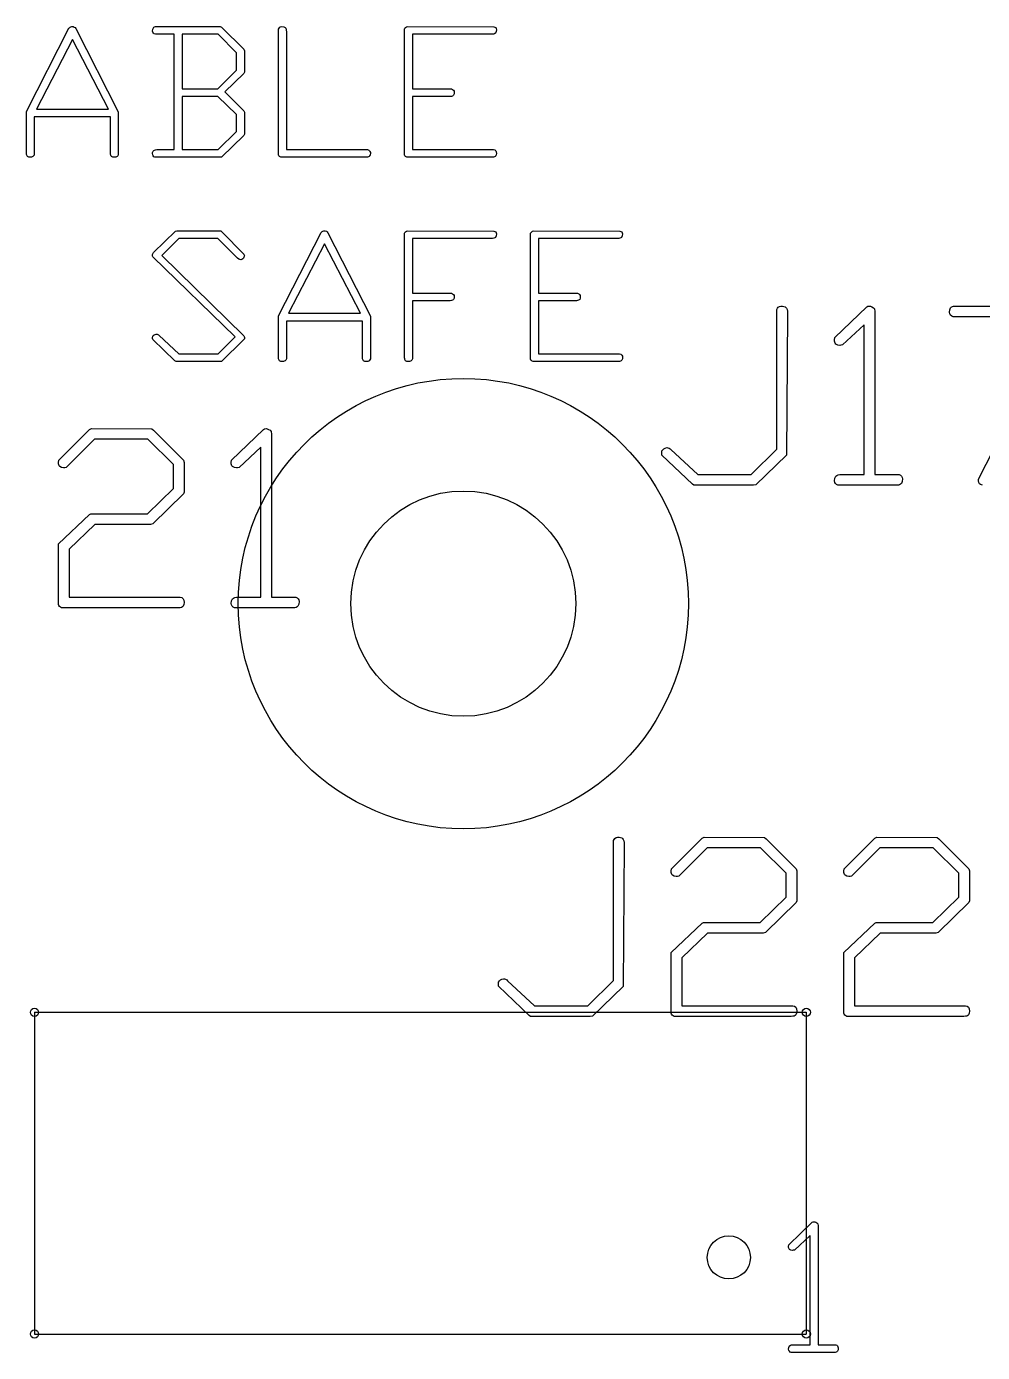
# Paper-space layout 'Sheet1' of a CAD drawing. Header units: millimetres. Extents: x 3 to 419, y -76 to 292.
# Drawn here: x 313.31 to 328.17, y 159.09 to 179.7 of the extents above; entities that cross this region are included whole.
import ezdxf

# ---------------------------------------------------------------- set-up
doc = ezdxf.new("R2010")
doc.units = ezdxf.units.MM

psp = doc.layouts.new('Sheet1')

# ---------------------------------------------------------------- linework, layer by layer
at = {"color": 7, "linetype": 'Continuous'}
for p, q in [((313.4290503, 164.381802), (313.4290503, 159.381802)), ((313.4290503, 164.381802), (325.4290503, 164.381802)), ((325.4290503, 164.381802), (325.4290503, 159.381802)), ((313.4290503, 159.381802), (325.4290503, 159.381802))]:
    psp.add_line(p, q, dxfattribs=at)
at = {"color": 7, "linetype": 'Continuous', "flags": 128}
for points in [[(314.0696678, 179.6701829), (314.7323122, 178.3741026), (314.7323122, 178.3741026), (314.7323122, 177.7126442), (314.7323122, 177.7126442), (314.7251307, 177.6933675), (314.7126574, 177.6793823), (314.6941366, 177.6710669), (314.6703241, 177.668421), (314.6703241, 177.668421), (314.6465116, 177.6714448), (314.6276128, 177.6805163), (314.6204312, 177.6880758), (314.6155176, 177.6986591), (314.6124937, 177.7122663), (314.6113598, 177.7285192), (314.6113598, 177.7285192), (314.6113598, 178.2973734), (314.6113598, 178.2973734), (313.4260265, 178.2973734), (313.4260265, 178.2973734), (313.4260265, 177.7122663), (313.4260265, 177.7122663), (313.4218687, 177.6994151), (313.4154432, 177.6888317), (313.4059937, 177.6801383), (313.3942765, 177.6737127), (313.3942765, 177.6737127), (313.3829372, 177.6699329), (313.3655503, 177.668421), (313.3655503, 177.668421), (313.3402259, 177.6714448), (313.3209491, 177.6808942), (313.3141455, 177.6884538), (313.3092318, 177.6990371), (313.306208, 177.7126442), (313.3050741, 177.7288972), (313.3050741, 177.7288972), (313.3050741, 177.7595133), (313.3050741, 177.7595133), (313.3050741, 178.3797722), (313.3050741, 178.3797722), (313.9650205, 179.6728288), (313.9650205, 179.6728288), (313.9722021, 179.6807663), (313.9820295, 179.6879478), (313.9948807, 179.6947514), (314.0103777, 179.700421), (314.0103777, 179.700421), (314.0307884, 179.6985311), (314.0477973, 179.6928615), (314.0606485, 179.6834121), (314.0697199, 179.6701829)], [(316.3439426, 179.6837901), (316.6860711, 179.3473913), (316.6860711, 179.3473913), (316.6917408, 179.3228228), (316.6917408, 179.3228228), (316.6917408, 178.9890698), (316.6917408, 178.9890698), (316.6834253, 178.969793), (316.6834253, 178.969793), (316.3908717, 178.6829091), (316.3908717, 178.6829091), (316.6834253, 178.3907335), (316.6834253, 178.3907335), (316.6917408, 178.3714567), (316.6917408, 178.3714567), (316.6917408, 178.0297663), (316.6917408, 178.0297663), (316.6834253, 178.0074657), (316.6834253, 178.0074657), (316.3349312, 177.6710669), (316.3349312, 177.6710669), (316.306583, 177.668421), (316.306583, 177.668421), (315.3011664, 177.668421), (315.3011664, 177.668421), (315.2852914, 177.6774925), (315.2735741, 177.6907216), (315.2667705, 177.7077305), (315.2645027, 177.7288972), (315.2645027, 177.7288972), (315.2656366, 177.7425044), (315.2694164, 177.7545996), (315.275086, 177.764805), (315.2834015, 177.7734984), (315.2951187, 177.780302), (315.3106158, 177.7855936), (315.3298926, 177.7882395), (315.3529491, 177.7893734), (315.3529491, 177.7893734), (315.6031693, 177.7893734), (315.6031693, 177.7893734), (315.6031693, 179.5794686), (315.6031693, 179.5794686), (315.3083479, 179.5794686), (315.3083479, 179.5794686), (315.291339, 179.5858942), (315.2784878, 179.5964776), (315.2694164, 179.6108407), (315.2645027, 179.6297395), (315.2645027, 179.6297395), (315.2675265, 179.6588436), (315.2769759, 179.6811442), (315.2849134, 179.6894597), (315.2966307, 179.6955073), (315.3113717, 179.6992871), (315.3295146, 179.700421), (315.3295146, 179.700421), (315.3605086, 179.700421), (315.3605086, 179.700421), (316.2990235, 179.700421), (316.2990235, 179.700421), (316.3133866, 179.6992871), (316.3258598, 179.6962633), (316.3360652, 179.6909716), (316.3440027, 179.6837901)], [(317.3258696, 179.685302), (317.3343003, 179.6754746), (317.3403479, 179.6607335), (317.3437497, 179.6414567), (317.3448836, 179.6176442), (317.3448836, 179.6176442), (317.3448836, 177.7893734), (317.3448836, 177.7893734), (318.6050562, 177.7893734), (318.6050562, 177.7893734), (318.6182854, 177.7863496), (318.6292467, 177.779924), (318.6379402, 177.7704746), (318.6447437, 177.7576234), (318.6447437, 177.7576234), (318.6511693, 177.7432603), (318.6530592, 177.7288972), (318.6530592, 177.7288972), (318.6500354, 177.7088645), (318.640208, 177.6884538), (318.6322705, 177.6797603), (318.6205533, 177.6733347), (318.6058122, 177.669555), (318.5876693, 177.668421), (318.5876693, 177.668421), (317.2609729, 177.668421), (317.2609729, 177.668421), (317.2481217, 177.6748466), (317.2375384, 177.6827841), (317.2296009, 177.6926115), (317.2239312, 177.7043288), (317.2239312, 177.7043288), (317.2239312, 177.7595133), (317.2239312, 177.7595133), (317.2239312, 179.6618675), (317.2239312, 179.6618675), (317.2311128, 179.6766085), (317.2420741, 179.6879478), (317.2556812, 179.6958853), (317.2730682, 179.700421), (317.2730682, 179.700421), (317.3036842, 179.6966413), (317.3259848, 179.685302)], [(320.572773, 179.6973972), (320.5879193, 179.6924835), (320.5996366, 179.6830341), (320.6079521, 179.669427), (320.6124878, 179.6512841), (320.6124878, 179.6512841), (320.608708, 179.620668), (320.5969908, 179.5979895), (320.5867854, 179.590052), (320.5720443, 179.5840044), (320.5523896, 179.5806026), (320.5278211, 179.5794686), (320.5278211, 179.5794686), (319.3043122, 179.5794686), (319.3043122, 179.5794686), (319.3043122, 178.732802), (319.3043122, 178.732802), (319.910964, 178.732802), (319.910964, 178.732802), (319.9306187, 178.7237305), (319.9446039, 178.7112573), (319.9532973, 178.6950044), (319.9559432, 178.6753496), (319.9559432, 178.6753496), (319.9536753, 178.653805), (319.9461158, 178.6349061), (319.9393122, 178.6269686), (319.9283509, 178.620543), (319.9132318, 178.6152514), (319.8939551, 178.6118496), (319.8939551, 178.6118496), (319.3043122, 178.6118496), (319.3043122, 178.6118496), (319.3043122, 177.7893734), (319.3043122, 177.7893734), (320.5644848, 177.7893734), (320.5644848, 177.7893734), (320.5856515, 177.7821919), (320.6003926, 177.7700966), (320.609464, 177.7519538), (320.6124878, 177.7288972), (320.6124878, 177.7288972), (320.609464, 177.7088645), (320.5996366, 177.6884538), (320.5916991, 177.6797603), (320.5799818, 177.6733347), (320.5652408, 177.669555), (320.5470979, 177.668421), (320.5470979, 177.668421), (319.2204015, 177.668421), (319.2204015, 177.668421), (319.2075503, 177.6748466), (319.196967, 177.6827841), (319.1890295, 177.6926115), (319.1833598, 177.7043288), (319.1833598, 177.7043288), (319.1833598, 177.7595133), (319.1833598, 177.7595133), (319.1833598, 179.6618675), (319.1833598, 179.6618675), (319.1894074, 179.6747186), (319.1996128, 179.685302), (319.2135979, 179.6939954), (319.2313628, 179.700421), (319.2313628, 179.700421), (320.5728003, 179.6973972)], [(313.4607468, 178.4183258), (314.5784759, 178.4183258), (314.5784759, 178.4183258), (314.0183152, 179.4970698), (314.0183152, 179.4970698), (313.4608003, 178.4183258)], [(316.5706787, 179.2925847), (316.2850384, 179.5794686), (316.2850384, 179.5794686), (315.7241217, 179.5794686), (315.7241217, 179.5794686), (315.7241217, 178.732802), (315.7241217, 178.732802), (316.2820146, 178.732802), (316.2820146, 178.732802), (316.5707884, 179.0196859), (316.5707884, 179.0196859), (316.5707884, 179.2925847)], [(316.5706787, 178.3313913), (316.2820146, 178.6118496), (316.2820146, 178.6118496), (315.7241217, 178.6118496), (315.7241217, 178.6118496), (315.7241217, 177.7893734), (315.7241217, 177.7893734), (316.2850384, 177.7893734), (316.2850384, 177.7893734), (316.5707884, 178.0698317), (316.5707884, 178.0698317), (316.5707884, 178.3313913)], [(316.3439426, 176.5084121), (316.6860711, 176.16143), (316.6860711, 176.16143), (316.6902289, 176.1493347), (316.6917408, 176.1361055), (316.6917408, 176.1361055), (316.6902289, 176.1270341), (316.6860711, 176.1164508), (316.6860711, 176.1164508), (316.6796455, 176.1013317), (316.6690622, 176.0896145), (316.6543211, 176.081299), (316.6350443, 176.0767633), (316.6350443, 176.0767633), (316.6074521, 176.0850788), (316.5870414, 176.0990639), (316.5870414, 176.0990639), (316.2820146, 176.4044686), (316.2820146, 176.4044686), (315.6746068, 176.4044686), (315.6746068, 176.4044686), (315.4088896, 176.1432871), (315.4088896, 176.1432871), (316.6834253, 174.8948317), (316.6834253, 174.8948317), (316.6898509, 174.8846264), (316.6917408, 174.8702633), (316.6917408, 174.8702633), (316.6917408, 174.8645936), (316.6917408, 174.859302), (316.6917408, 174.859302), (316.6958985, 174.8555222), (316.6974104, 174.8524984), (316.6958985, 174.8498526), (316.6917408, 174.8479627), (316.6917408, 174.8479627), (316.6777557, 174.8317097), (316.6777557, 174.8317097), (316.3349312, 174.4960669), (316.3349312, 174.4960669), (316.306583, 174.493421), (316.306583, 174.493421), (315.6296277, 174.493421), (315.6296277, 174.493421), (315.6129967, 174.5043823), (315.6129967, 174.5043823), (315.2701723, 174.8358675), (315.2701723, 174.8358675), (315.2660146, 174.8506085), (315.2645027, 174.8627038), (315.2645027, 174.8627038), (315.2652586, 174.874421), (315.2671485, 174.8816026), (315.2671485, 174.8816026), (315.275842, 174.8963436), (315.2879372, 174.907305), (315.3030562, 174.9152425), (315.3211991, 174.9194002), (315.3211991, 174.9194002), (315.3348062, 174.9182663), (315.3472795, 174.9141085), (315.3589967, 174.9076829), (315.3692021, 174.8982335), (315.3692021, 174.8982335), (315.6749848, 174.6143734), (315.6749848, 174.6143734), (316.2831485, 174.6143734), (316.2831485, 174.6143734), (316.5492437, 174.875555), (316.5492437, 174.875555), (315.2701723, 176.1213645), (315.2701723, 176.1213645), (315.2660146, 176.1323258), (315.2645027, 176.1485788), (315.2645027, 176.1485788), (315.2652586, 176.1587841), (315.2671485, 176.1678555), (315.2671485, 176.1678555), (315.2784878, 176.1871323), (315.2784878, 176.1871323), (315.6235801, 176.5197514), (315.6235801, 176.5197514), (315.640211, 176.525421), (315.640211, 176.525421), (316.3243479, 176.5227752), (316.3243479, 176.5227752), (316.3440027, 176.5084121)], [(317.988554, 176.4951829), (318.6511693, 175.1991026), (318.6511693, 175.1991026), (318.6511693, 174.5376442), (318.6511693, 174.5376442), (318.6439878, 174.5183675), (318.6315146, 174.5043823), (318.6129937, 174.4960669), (318.5891812, 174.493421), (318.5891812, 174.493421), (318.5653687, 174.4964448), (318.5464699, 174.5055163), (318.5392884, 174.5130758), (318.5343747, 174.5236591), (318.5313509, 174.5372663), (318.530217, 174.5535192), (318.530217, 174.5535192), (318.530217, 175.1223734), (318.530217, 175.1223734), (317.3448836, 175.1223734), (317.3448836, 175.1223734), (317.3448836, 174.5372663), (317.3448836, 174.5372663), (317.3407259, 174.5244151), (317.3343003, 174.5138317), (317.3248509, 174.5051383), (317.3131336, 174.4987127), (317.3131336, 174.4987127), (317.3017943, 174.4949329), (317.2844074, 174.493421), (317.2844074, 174.493421), (317.259083, 174.4964448), (317.2398062, 174.5058942), (317.2330027, 174.5134538), (317.228089, 174.5240371), (317.2250652, 174.5376442), (317.2239312, 174.5538972), (317.2239312, 174.5538972), (317.2239312, 174.5845133), (317.2239312, 174.5845133), (317.2239312, 175.2047722), (317.2239312, 175.2047722), (317.8838777, 176.4978288), (317.8838777, 176.4978288), (317.8910592, 176.5057663), (317.9008866, 176.5129478), (317.9137378, 176.5197514), (317.9292348, 176.525421), (317.9292348, 176.525421), (317.9496455, 176.5235311), (317.9666545, 176.5178615), (317.9795057, 176.5084121), (317.9885771, 176.4951829)], [(320.572773, 176.5223972), (320.5879193, 176.5174835), (320.5996366, 176.5080341), (320.6079521, 176.494427), (320.6124878, 176.4762841), (320.6124878, 176.4762841), (320.608708, 176.445668), (320.5969908, 176.4229895), (320.5867854, 176.415052), (320.5720443, 176.4090044), (320.5523896, 176.4056026), (320.5278211, 176.4044686), (320.5278211, 176.4044686), (319.3043122, 176.4044686), (319.3043122, 176.4044686), (319.3043122, 175.557802), (319.3043122, 175.557802), (319.910964, 175.557802), (319.910964, 175.557802), (319.9306187, 175.5487305), (319.9446039, 175.5362573), (319.9532973, 175.5200044), (319.9559432, 175.5003496), (319.9559432, 175.5003496), (319.9536753, 175.478805), (319.9461158, 175.4599061), (319.9393122, 175.4519686), (319.9283509, 175.445543), (319.9132318, 175.4402514), (319.8939551, 175.4368496), (319.8939551, 175.4368496), (319.3043122, 175.4368496), (319.3043122, 175.4368496), (319.3043122, 174.5368883), (319.3043122, 174.5368883), (319.3012884, 174.526305), (319.2948628, 174.5164776), (319.2854134, 174.5074061), (319.2725622, 174.4987127), (319.2725622, 174.4987127), (319.2612229, 174.4949329), (319.243836, 174.493421), (319.243836, 174.493421), (319.2185116, 174.4964448), (319.1992348, 174.5058942), (319.1924312, 174.5134538), (319.1875176, 174.5244151), (319.1844937, 174.5376442), (319.1833598, 174.5542752), (319.1833598, 174.5542752), (319.1833598, 176.4868675), (319.1833598, 176.4868675), (319.1894074, 176.4997186), (319.1996128, 176.510302), (319.2135979, 176.5189954), (319.2313628, 176.525421), (319.2313628, 176.525421), (320.5728003, 176.5223972)], [(322.5322161, 176.5223972), (322.5473479, 176.5174835), (322.5590652, 176.5080341), (322.5673807, 176.494427), (322.5719164, 176.4762841), (322.5719164, 176.4762841), (322.5681366, 176.445668), (322.5564193, 176.4229895), (322.546214, 176.415052), (322.5314729, 176.4090044), (322.5118182, 176.4056026), (322.4872497, 176.4044686), (322.4872497, 176.4044686), (321.2637408, 176.4044686), (321.2637408, 176.4044686), (321.2637408, 175.557802), (321.2637408, 175.557802), (321.8703926, 175.557802), (321.8703926, 175.557802), (321.8900473, 175.5487305), (321.9040324, 175.5362573), (321.9127259, 175.5200044), (321.9153717, 175.5003496), (321.9153717, 175.5003496), (321.9131039, 175.478805), (321.9055443, 175.4599061), (321.8987408, 175.4519686), (321.8877795, 175.445543), (321.8726604, 175.4402514), (321.8533836, 175.4368496), (321.8533836, 175.4368496), (321.2637408, 175.4368496), (321.2637408, 175.4368496), (321.2637408, 174.6143734), (321.2637408, 174.6143734), (322.5239134, 174.6143734), (322.5239134, 174.6143734), (322.5450801, 174.6071919), (322.5598211, 174.5950966), (322.5688926, 174.5769538), (322.5719164, 174.5538972), (322.5719164, 174.5538972), (322.5688926, 174.5338645), (322.5590652, 174.5134538), (322.5511277, 174.5047603), (322.5394104, 174.4983347), (322.5246693, 174.494555), (322.5065265, 174.493421), (322.5065265, 174.493421), (321.1798301, 174.493421), (321.1798301, 174.493421), (321.1669789, 174.4998466), (321.1563955, 174.5077841), (321.148458, 174.5176115), (321.1427884, 174.5293288), (321.1427884, 174.5293288), (321.1427884, 174.5845133), (321.1427884, 174.5845133), (321.1427884, 176.4868675), (321.1427884, 176.4868675), (321.148836, 176.4997186), (321.1590414, 176.510302), (321.1730265, 176.5189954), (321.1907914, 176.525421), (321.1907914, 176.525421), (322.5322289, 176.5223972)], [(317.379633, 175.2433258), (318.497333, 175.2433258), (318.497333, 175.2433258), (317.9371723, 176.3220698), (317.9371723, 176.3220698), (317.3796574, 175.2433258)], [(325.1127396, 175.335637), (325.123142, 175.3221735), (325.1309094, 175.3019782), (325.1350521, 175.275569), (325.1366055, 175.2429459), (325.1366055, 175.2429459), (325.1210707, 173.0375191), (325.1210707, 173.0375191), (324.6446695, 172.5761349), (324.6446695, 172.5761349), (324.6063503, 172.5725101), (324.6063503, 172.5725101), (323.6809928, 172.5725101), (323.6809928, 172.5725101), (323.6576905, 172.5875271), (323.6576905, 172.5875271), (323.1849141, 173.0416617), (323.1849141, 173.0416617), (323.182325, 173.0561608), (323.1812893, 173.0784274), (323.1812893, 173.0784274), (323.182325, 173.0944801), (323.1849141, 173.1043188), (323.1849141, 173.1043188), (323.1968242, 173.1245141), (323.2133946, 173.1395311), (323.2335899, 173.1504054), (323.2584456, 173.1561015), (323.2584456, 173.1561015), (323.2770874, 173.154548), (323.2941757, 173.1488519), (323.3102284, 173.1400489), (323.3242097, 173.1271032), (323.3242097, 173.1271032), (323.7415786, 172.7382148), (323.7415786, 172.7382148), (324.5726915, 172.7382148), (324.5726915, 172.7382148), (324.9709008, 173.130728), (324.9709008, 173.130728), (324.9709008, 175.3035317), (324.9709008, 175.3035317), (324.979186, 175.3237269), (324.9926495, 175.3392618), (325.0107735, 175.3501361), (325.0340757, 175.3563501), (325.0340757, 175.3563501), (325.0599671, 175.3553144), (325.0817158, 175.3511718), (325.099322, 175.3449579), (325.1127855, 175.335637)], [(326.4875803, 175.3112991), (326.4953846, 175.2698729), (326.4953846, 175.2698729), (326.4953846, 172.7382148), (326.4953846, 172.7382148), (326.8718451, 172.7382148), (326.8718451, 172.7382148), (326.8920404, 172.7278583), (326.9075752, 172.7128413), (326.9179317, 172.6936817), (326.9241457, 172.6693438), (326.9241457, 172.6693438), (326.920003, 172.6294711), (326.9065395, 172.5984014), (326.8956651, 172.5870092), (326.8801303, 172.5792418), (326.8599351, 172.5740636), (326.8350793, 172.5725101), (326.8350793, 172.5725101), (325.9200784, 172.5725101), (325.9200784, 172.5725101), (325.8993653, 172.5823488), (325.8833126, 172.5973658), (325.8719204, 172.6160076), (325.8657065, 172.6398276), (325.8657065, 172.6398276), (325.8714026, 172.6817716), (325.8879731, 172.7123235), (325.9024722, 172.7237157), (325.9237032, 172.7320009), (325.9521837, 172.7366614), (325.9868781, 172.7382148), (325.9868781, 172.7382148), (326.3296798, 172.7382148), (326.3296798, 172.7382148), (326.3296798, 175.0663667), (326.3296798, 175.0663667), (325.9894672, 174.7530812), (325.9894672, 174.7530812), (325.9677185, 174.7473851), (325.9495945, 174.7453138), (325.9495945, 174.7453138), (325.9169714, 174.750492), (325.8895265, 174.7665447), (325.87917, 174.7784547), (325.8719204, 174.7929539), (325.86726, 174.81056), (325.8657065, 174.8302375), (325.8657065, 174.8302375), (325.8734739, 174.8654497), (325.8734739, 174.8654497), (326.367999, 175.3449579), (326.367999, 175.3449579), (326.3871587, 175.3537609), (326.4114965, 175.3563501), (326.4114965, 175.3563501), (326.4249601, 175.3537609), (326.4477445, 175.3449579), (326.4715645, 175.3309765), (326.4876172, 175.3112991)], [(329.3962536, 175.1906453), (327.7096898, 175.1906453), (327.7096898, 175.1906453), (327.6889767, 175.1994484), (327.672924, 175.2139475), (327.6615318, 175.233625), (327.6553179, 175.2595164), (327.6553179, 175.2595164), (327.6594605, 175.2993891), (327.6724062, 175.3299409), (327.6832806, 175.3413331), (327.6993332, 175.3496183), (327.7195285, 175.3547966), (327.7443842, 175.3563501), (327.7443842, 175.3563501), (327.7868461, 175.3563501), (327.7868461, 175.3563501), (329.5215678, 175.3563501)], [(328.1684849, 172.5740636), (328.1503609, 172.5782062), (328.1353439, 172.5854558), (328.1239517, 172.5958123), (328.1239517, 172.5958123), (328.1094525, 172.6129006), (328.1047921, 172.638792), (328.1047921, 172.638792), (328.1058277, 172.6527733), (328.1084169, 172.6652012), (328.1084169, 172.6652012), (329.3962536, 175.1906453)], [(315.2795229, 173.4285657), (315.7482553, 172.9620032), (315.7482553, 172.9620032), (315.7560227, 172.9273088), (315.7560227, 172.9273088), (315.7560227, 172.4648889), (315.7560227, 172.4648889), (315.7482553, 172.4379619), (315.7482553, 172.4379619), (315.2677115, 171.9713994), (315.2677115, 171.9713994), (315.233017, 171.9600072), (315.233017, 171.9600072), (314.369281, 171.9600072), (314.369281, 171.9600072), (313.9664112, 171.5794041), (313.9664112, 171.5794041), (313.9664112, 170.8332148), (313.9664112, 170.8332148), (315.6938834, 170.8332148), (315.6938834, 170.8332148), (315.7213282, 170.8249296), (315.7404879, 170.8088769), (315.7523979, 170.7835034), (315.7560227, 170.7503625), (315.7560227, 170.7503625), (315.7523979, 170.7177393), (315.7404879, 170.6908123), (315.7301313, 170.6804558), (315.7151143, 170.6732062), (315.6954369, 170.6690636), (315.6705812, 170.6675101), (315.6705812, 170.6675101), (313.8514536, 170.6675101), (313.8514536, 170.6675101), (313.8338474, 170.6763131), (313.8193483, 170.6871875), (313.8084739, 170.700651), (313.8007065, 170.7161858), (313.8007065, 170.7161858), (313.8007065, 170.7912708), (313.8007065, 170.7912708), (313.8007065, 171.660703), (313.8007065, 171.660703), (314.282286, 172.1184624), (314.282286, 172.1184624), (314.3055882, 172.125712), (314.3055882, 172.125712), (315.1864126, 172.125712), (315.1864126, 172.125712), (315.5903179, 172.5197786), (315.5903179, 172.5197786), (315.5903179, 172.8915787), (315.5903179, 172.8915787), (315.1921087, 173.2856453), (315.1921087, 173.2856453), (314.3609957, 173.2856453), (314.3609957, 173.2856453), (313.9203246, 172.8480812), (313.9203246, 172.8480812), (313.8996115, 172.8423851), (313.8820054, 172.8403138), (313.8820054, 172.8403138), (313.8504179, 172.845492), (313.8240087, 172.8615447), (313.8136522, 172.8734547), (313.8064026, 172.8879539), (313.80226, 172.90556), (313.8007065, 172.9252375), (313.8007065, 172.9252375), (313.8084739, 172.9604497), (313.8084739, 172.9604497), (314.2848751, 173.4358152), (314.2848751, 173.4358152), (314.3154269, 173.4513501), (314.3154269, 173.4513501), (315.2526945, 173.4477253), (315.2526945, 173.4477253), (315.2796215, 173.4285657)], [(317.1070013, 173.4062991), (317.1148017, 173.3648729), (317.1148017, 173.3648729), (317.1148017, 170.8332148), (317.1148017, 170.8332148), (317.4912622, 170.8332148), (317.4912622, 170.8332148), (317.5114575, 170.8228583), (317.5269923, 170.8078413), (317.5373489, 170.7886817), (317.5435628, 170.7643438), (317.5435628, 170.7643438), (317.5394202, 170.7244711), (317.5259567, 170.6934014), (317.5150823, 170.6820092), (317.4995475, 170.6742418), (317.4793522, 170.6690636), (317.4544965, 170.6675101), (317.4544965, 170.6675101), (316.5394955, 170.6675101), (316.5394955, 170.6675101), (316.5187824, 170.6773488), (316.5027298, 170.6923658), (316.4913376, 170.7110076), (316.4851236, 170.7348276), (316.4851236, 170.7348276), (316.4908197, 170.7767716), (316.5073902, 170.8073235), (316.5218894, 170.8187157), (316.5431203, 170.8270009), (316.5716008, 170.8316614), (316.6062952, 170.8332148), (316.6062952, 170.8332148), (316.949097, 170.8332148), (316.949097, 170.8332148), (316.949097, 173.1613667), (316.949097, 173.1613667), (316.6088844, 172.8480812), (316.6088844, 172.8480812), (316.5871356, 172.8423851), (316.5690117, 172.8403138), (316.5690117, 172.8403138), (316.5363885, 172.845492), (316.5089437, 172.8615447), (316.4985871, 172.8734547), (316.4913376, 172.8879539), (316.4866771, 172.90556), (316.4851236, 172.9252375), (316.4851236, 172.9252375), (316.492891, 172.9604497), (316.492891, 172.9604497), (316.9874162, 173.4399579), (316.9874162, 173.4399579), (317.0065758, 173.4487609), (317.0309137, 173.4513501), (317.0309137, 173.4513501), (317.0443772, 173.4487609), (317.0671616, 173.4399579), (317.0909817, 173.4259765), (317.1070343, 173.4062991)], [(322.5727472, 167.080637), (322.583142, 167.0671735), (322.5909094, 167.0469782), (322.5950521, 167.020569), (322.5966055, 166.9879459), (322.5966055, 166.9879459), (322.5810707, 164.7825191), (322.5810707, 164.7825191), (322.1046695, 164.3211349), (322.1046695, 164.3211349), (322.0663503, 164.3175101), (322.0663503, 164.3175101), (321.1409928, 164.3175101), (321.1409928, 164.3175101), (321.1176905, 164.3325271), (321.1176905, 164.3325271), (320.6449141, 164.7866617), (320.6449141, 164.7866617), (320.642325, 164.8011608), (320.6412893, 164.8234274), (320.6412893, 164.8234274), (320.642325, 164.8394801), (320.6449141, 164.8493188), (320.6449141, 164.8493188), (320.6568242, 164.8695141), (320.6733946, 164.8845311), (320.6935899, 164.8954054), (320.7184456, 164.9011015), (320.7184456, 164.9011015), (320.7370874, 164.899548), (320.7541757, 164.8938519), (320.7702284, 164.8850489), (320.7842097, 164.8721032), (320.7842097, 164.8721032), (321.2015786, 164.4832148), (321.2015786, 164.4832148), (322.0326915, 164.4832148), (322.0326915, 164.4832148), (322.4309008, 164.875728), (322.4309008, 164.875728), (322.4309008, 167.0485317), (322.4309008, 167.0485317), (322.439186, 167.0687269), (322.4526495, 167.0842618), (322.4707735, 167.0951361), (322.4940757, 167.1013501), (322.4940757, 167.1013501), (322.5199671, 167.1003144), (322.5417158, 167.0961718), (322.559322, 167.0899579), (322.5727855, 167.080637)], [(324.8045836, 167.0785657), (325.2732553, 166.6120032), (325.2732553, 166.6120032), (325.2810227, 166.5773088), (325.2810227, 166.5773088), (325.2810227, 166.1148889), (325.2810227, 166.1148889), (325.2732553, 166.0879619), (325.2732553, 166.0879619), (324.7927115, 165.6213994), (324.7927115, 165.6213994), (324.758017, 165.6100072), (324.758017, 165.6100072), (323.894281, 165.6100072), (323.894281, 165.6100072), (323.4914112, 165.2294041), (323.4914112, 165.2294041), (323.4914112, 164.4832148), (323.4914112, 164.4832148), (325.2188834, 164.4832148), (325.2188834, 164.4832148), (325.2463282, 164.4749296), (325.2654879, 164.4588769), (325.2773979, 164.4335034), (325.2810227, 164.4003625), (325.2810227, 164.4003625), (325.2773979, 164.3677393), (325.2654879, 164.3408123), (325.2551313, 164.3304558), (325.2401143, 164.3232062), (325.2204369, 164.3190636), (325.1955812, 164.3175101), (325.1955812, 164.3175101), (323.3764536, 164.3175101), (323.3764536, 164.3175101), (323.3588474, 164.3263131), (323.3443483, 164.3371875), (323.3334739, 164.350651), (323.3257065, 164.3661858), (323.3257065, 164.3661858), (323.3257065, 164.4412708), (323.3257065, 164.4412708), (323.3257065, 165.310703), (323.3257065, 165.310703), (323.807286, 165.7684624), (323.807286, 165.7684624), (323.8305882, 165.775712), (323.8305882, 165.775712), (324.7114126, 165.775712), (324.7114126, 165.775712), (325.1153179, 166.1697786), (325.1153179, 166.1697786), (325.1153179, 166.5415787), (325.1153179, 166.5415787), (324.7171087, 166.9356453), (324.7171087, 166.9356453), (323.8859957, 166.9356453), (323.8859957, 166.9356453), (323.4453246, 166.4980812), (323.4453246, 166.4980812), (323.4246115, 166.4923851), (323.4070054, 166.4903138), (323.4070054, 166.4903138), (323.3754179, 166.495492), (323.3490087, 166.5115447), (323.3386522, 166.5234547), (323.3314026, 166.5379539), (323.32726, 166.55556), (323.3257065, 166.5752375), (323.3257065, 166.5752375), (323.3334739, 166.6104497), (323.3334739, 166.6104497), (323.8098751, 167.0858152), (323.8098751, 167.0858152), (323.8404269, 167.1013501), (323.8404269, 167.1013501), (324.7776945, 167.0977253), (324.7776945, 167.0977253), (324.8046215, 167.0785657)], [(327.4889383, 167.0785657), (327.9576724, 166.6120032), (327.9576724, 166.6120032), (327.9654398, 166.5773088), (327.9654398, 166.5773088), (327.9654398, 166.1148889), (327.9654398, 166.1148889), (327.9576724, 166.0879619), (327.9576724, 166.0879619), (327.4771286, 165.6213994), (327.4771286, 165.6213994), (327.4424342, 165.6100072), (327.4424342, 165.6100072), (326.5786981, 165.6100072), (326.5786981, 165.6100072), (326.1758284, 165.2294041), (326.1758284, 165.2294041), (326.1758284, 164.4832148), (326.1758284, 164.4832148), (327.9033005, 164.4832148), (327.9033005, 164.4832148), (327.9307454, 164.4749296), (327.949905, 164.4588769), (327.961815, 164.4335034), (327.9654398, 164.4003625), (327.9654398, 164.4003625), (327.961815, 164.3677393), (327.949905, 164.3408123), (327.9395485, 164.3304558), (327.9245315, 164.3232062), (327.904854, 164.3190636), (327.8799983, 164.3175101), (327.8799983, 164.3175101), (326.0608707, 164.3175101), (326.0608707, 164.3175101), (326.0432646, 164.3263131), (326.0287654, 164.3371875), (326.017891, 164.350651), (326.0101236, 164.3661858), (326.0101236, 164.3661858), (326.0101236, 164.4412708), (326.0101236, 164.4412708), (326.0101236, 165.310703), (326.0101236, 165.310703), (326.4917031, 165.7684624), (326.4917031, 165.7684624), (326.5150053, 165.775712), (326.5150053, 165.775712), (327.3958297, 165.775712), (327.3958297, 165.775712), (327.7997351, 166.1697786), (327.7997351, 166.1697786), (327.7997351, 166.5415787), (327.7997351, 166.5415787), (327.4015258, 166.9356453), (327.4015258, 166.9356453), (326.5704129, 166.9356453), (326.5704129, 166.9356453), (326.1297418, 166.4980812), (326.1297418, 166.4980812), (326.1090287, 166.4923851), (326.0914225, 166.4903138), (326.0914225, 166.4903138), (326.0598351, 166.495492), (326.0334259, 166.5115447), (326.0230693, 166.5234547), (326.0158197, 166.5379539), (326.0116771, 166.55556), (326.0101236, 166.5752375), (326.0101236, 166.5752375), (326.017891, 166.6104497), (326.017891, 166.6104497), (326.4942922, 167.0858152), (326.4942922, 167.0858152), (326.524844, 167.1013501), (326.524844, 167.1013501), (327.4621116, 167.0977253), (327.4621116, 167.0977253), (327.4890386, 167.0785657)], [(325.606266, 161.0937871), (325.6119789, 161.063549), (325.6119789, 161.063549), (325.6119789, 159.2156234), (325.6119789, 159.2156234), (325.8867676, 159.2156234), (325.8867676, 159.2156234), (325.9015086, 159.2080639), (325.9128479, 159.1971026), (325.9204074, 159.1831175), (325.9249432, 159.1653526), (325.9249432, 159.1653526), (325.9219193, 159.1362484), (325.912092, 159.1135698), (325.9041545, 159.1052544), (325.8928152, 159.0995847), (325.8780741, 159.095805), (325.8599312, 159.094671), (325.8599312, 159.094671), (325.1920473, 159.094671), (325.1920473, 159.094671), (325.1769283, 159.1018526), (325.165211, 159.1128139), (325.1568955, 159.126421), (325.1523598, 159.1438079), (325.1523598, 159.1438079), (325.1565176, 159.174424), (325.1686128, 159.1967246), (325.1791961, 159.2050401), (325.1946932, 159.2110877), (325.2154818, 159.2144895), (325.2408062, 159.2156234), (325.2408062, 159.2156234), (325.4910265, 159.2156234), (325.4910265, 159.2156234), (325.4910265, 160.9150044), (325.4910265, 160.9150044), (325.2426961, 160.6863288), (325.2426961, 160.6863288), (325.2268211, 160.682171), (325.213592, 160.6806591), (325.213592, 160.6806591), (325.1897795, 160.6844389), (325.1697467, 160.6961561), (325.1621872, 160.7048496), (325.1568955, 160.7154329), (325.1534937, 160.7282841), (325.1523598, 160.7426472), (325.1523598, 160.7426472), (325.1580295, 160.7683496), (325.1580295, 160.7683496), (325.5189967, 161.1183555), (325.5189967, 161.1183555), (325.5329818, 161.1247811), (325.5507467, 161.126671), (325.5507467, 161.126671), (325.5605741, 161.1247811), (325.5772051, 161.1183555), (325.594592, 161.1081502), (325.6063092, 161.0937871)]]:
    psp.add_lwpolyline(points, dxfattribs=at)
at = {"color": 7, "linetype": 'Continuous'}
for centre, radius in [((320.0965503, 170.731802), 3.5), ((313.4290503, 164.381802), 0.0635), ((313.4290503, 164.381802), 0.0635), ((325.4290503, 164.381802), 0.0635), ((325.4290503, 164.381802), 0.0635), ((324.2240503, 160.571802), 0.335), ((313.4290503, 159.381802), 0.0635), ((313.4290503, 159.381802), 0.0635), ((325.4290503, 159.381802), 0.0635), ((325.4290503, 159.381802), 0.0635)]:
    psp.add_circle(centre, radius, dxfattribs=at)
at = {"color": 7, "linetype": 'Continuous', "lineweight": 25}
psp.add_circle((320.0965503, 170.731802), 1.75, dxfattribs=at)

doc.saveas('drawing.dxf')
